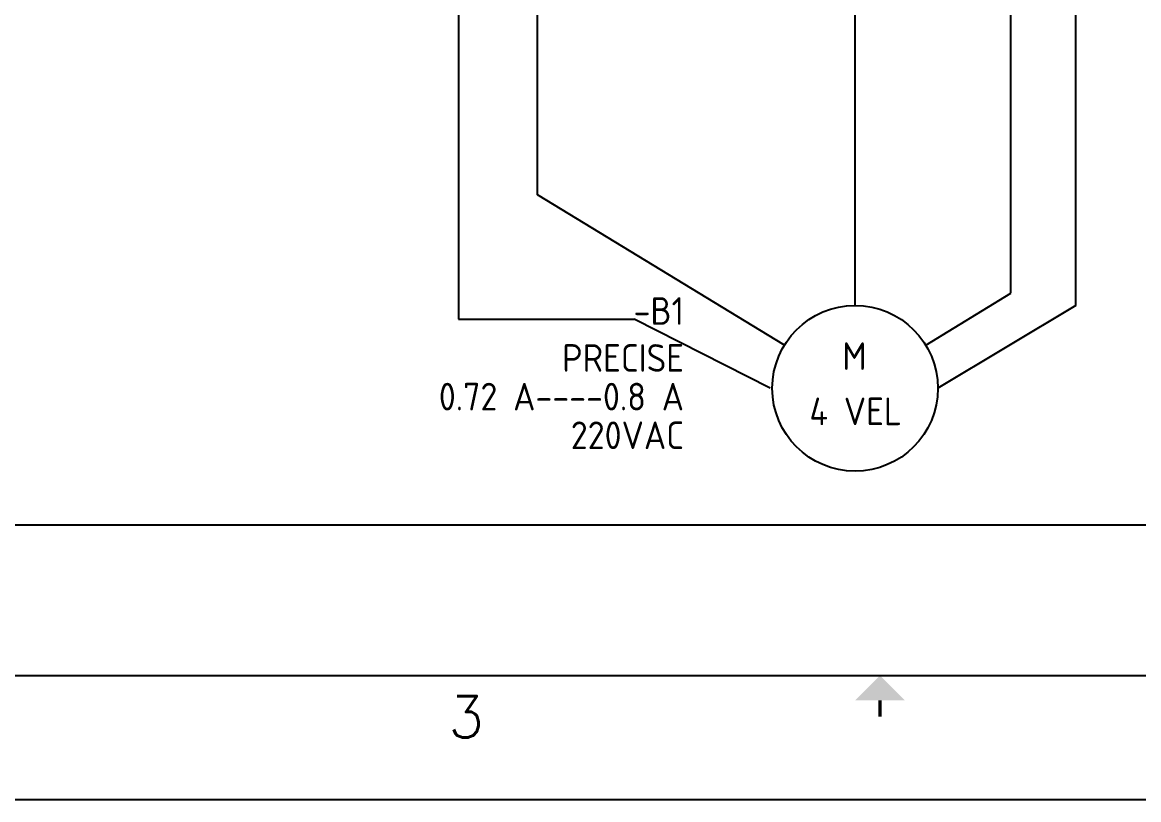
# Model space of a CAD drawing. Header units: inches. Extents: x -8 to 631, y 1 to 481.
# Drawn here: x 160.1 to 362.4, y 1.1 to 141.9 of the extents above; entities that cross this region are included whole.
import ezdxf
from ezdxf.enums import TextEntityAlignment as Align

# ---------------------------------------------------------------- set-up
doc = ezdxf.new("R2010")
doc.units = ezdxf.units.IN
doc.header["$MEASUREMENT"] = 0
for name, color, linetype in [('BLK_12_THHN', 7, 'Continuous'), ('DESC', 150, 'Continuous'), ('MISC', 7, 'Continuous'), ('RED_14_THHN', 20, 'Continuous'), ('SYMS', 7, 'Continuous'), ('TAGS', 150, 'Continuous'), ('Title Block', 7, 'Continuous'), ('Viewport', 7, 'Continuous'), ('WHT_12_THHN', 7, 'Continuous'), ('YEL_14_THHN', 2, 'Continuous')]:
    doc.layers.add(name, color=color, linetype=linetype)
doc.styles.add('Roman', font='romans')
doc.styles.add('WD_IEC', font='ISOCP2.shx', dxfattribs={"width": 0.9, "height": 4})

# ---------------------------------------------------------------- blocks, each defined once
blk = doc.blocks.new('ANSI_border_C')
at = {"layer": 'Title Block'}
for p, q in [((0.5, 0.75), (20.5, 0.75)), ((0, 0), (21, 0))]:
    blk.add_line(p, q, dxfattribs=at)
at = {"layer": 'Title Block', "const_width": 0.02}
blk.add_lwpolyline([(10.5, 0.5), (10.5, 0.6)], dxfattribs=at)
at = {"layer": 'Title Block'}
blk.add_solid([(10.35, 0.6), (10.65, 0.6), (10.5, 0.75)], dxfattribs=at)
at = {"layer": 'Title Block', "style": 'Roman'}
blk.add_text('3', height=0.25, dxfattribs=at).set_placement((8, 0.5), align=Align.MIDDLE_CENTER)
blk = doc.blocks.new('VMO14')
blk.add_line((20, 7.5), (7.5, 0))
blk.add_circle((0, 0), 7.5)
at = {"style": 'WD_IEC'}
for tag, p in [('INST', (-15.5, 12.75)), ('LOC', (-15.5, 9.25)), ('TAG1', (-15.5, 5.75)), ('DESC1', (-15.5, 1.5)), ('DESC2', (-15.5, -2)), ('DESC3', (-15.5, -5.5)), ('RATING1', (-15.5, -9)), ('RATING2', (-15.5, -12.5)), ('RATING3', (-15.5, -16))]:
    blk.add_attdef(tag, text='', height=2.5, dxfattribs=at).set_placement(p, align=Align.RIGHT)
blk.add_attdef('TERM02', (-0.81, 7.4), '', height=2, rotation=90, dxfattribs=at)
at = {"style": 'WD_IEC', "flags": 1}
for tag, p, height in [('MFG', (22.75, 9), 1.5), ('X2TERM02', (0, 7.5), 0.32), ('X2TERM04', (20, 7.5), 0.32), ('CAT', (22.75, 6.5), 1.5), ('X0TERM01', (-6.4, 3.9), 0.32), ('X0TERM03', (6.4, 3.9), 0.32), ('X4LINK', (-7.5, 0), 0.32), ('X1LINK', (7.5, 0), 0.32), ('ASSYCODE', (1, -9), 1), ('FAMILY', (1, -10.5), 1), ('CATDESC', (1, -12), 1)]:
    blk.add_attdef(tag, p, '', height=height, dxfattribs=at)
at = {"style": 'WD_IEC'}
for tag, p in [('TERM04', (19, 10)), ('TERM01', (-7.47, 4.61)), ('TERM03', (9.66, 4.61))]:
    blk.add_attdef(tag, text='', height=2, rotation=90, dxfattribs=at).set_placement(p, align=Align.RIGHT)
for tag, p in [('M', (-0.06, 1.67)), ('3~', (0.05, -3.33))]:
    blk.add_attdef(tag, text='', height=2.5, dxfattribs=at).set_placement(p, align=Align.CENTER)
at = {"lineweight": 15, "style": 'WD_IEC'}
blk.add_attdef('XREF', text='', height=2.5, dxfattribs=at).set_placement((-15.5, -19.5), align=Align.RIGHT)

msp = doc.modelspace()

# ---------------------------------------------------------------- linework, layer by layer
msp.add_line((295.67, 75.6), (271.02, 88.12))
at = {"layer": 'BLK_12_THHN'}
msp.add_line((351.03, 90.6), (351.03, 188.38), dxfattribs=at)
at = {"layer": 'RED_14_THHN', "color": 5}
for p, q in [((253.5, 110.66), (253.5, 188.38)), ((298.22, 83.4), (253.5, 110.66))]:
    msp.add_line(p, q, dxfattribs=at)
at = {"layer": 'WHT_12_THHN'}
for p, q in [((239.14, 188.38), (239.14, 88.12)), ((239.14, 88.12), (271.02, 88.12)), ((149.84, 50.89), (402.94, 50.89))]:
    msp.add_line(p, q, dxfattribs=at)
at = {"layer": 'YEL_14_THHN'}
msp.add_line((311.03, 90.6), (311.03, 188.38), dxfattribs=at)
at = {"layer": 'YEL_14_THHN', "color": 1}
for p, q in [((339.25, 92.8), (339.25, 188.38)), ((323.84, 83.4), (339.25, 92.8))]:
    msp.add_line(p, q, dxfattribs=at)

# ---------------------------------------------------------------- block references
at = {"layer": 'SYMS'}
ref = msp.add_blockref('VMO14', (311.03, 75.6), dxfattribs=dict(at, xscale=2, yscale=2, zscale=2))
ref.add_attrib('M', 'M', dxfattribs={"layer": 'MISC', "height": 5, "style": 'WD_IEC'}).set_placement((310.91, 78.93), align=Align.CENTER)
ref.add_attrib('3~', '4 VEL', dxfattribs={"layer": 'MISC', "height": 5, "style": 'WD_IEC'}).set_placement((311.12, 68.93), align=Align.CENTER)
ref.add_attrib('DESC3', '220VAC', dxfattribs={"layer": 'DESC', "height": 5, "style": 'WD_IEC'}).set_placement((280.03, 64.6), align=Align.RIGHT)
ref.add_attrib('DESC2', '0.72 A----0.8 A', dxfattribs={"layer": 'DESC', "height": 5, "style": 'WD_IEC'}).set_placement((280.03, 71.6), align=Align.RIGHT)
ref.add_attrib('DESC1', 'PRECISE', dxfattribs={"layer": 'DESC', "height": 5, "style": 'WD_IEC'}).set_placement((280.03, 78.6), align=Align.RIGHT)
ref.add_attrib('TAG1', '-B1', dxfattribs={"layer": 'TAGS', "height": 5, "style": 'WD_IEC'}).set_placement((280.03, 87.1), align=Align.RIGHT)
at = {"layer": 'Viewport', "xscale": 30, "yscale": 30, "zscale": 30}
msp.add_blockref('ANSI_border_C', (0.54, 1.13), dxfattribs=at)

doc.saveas('drawing.dxf')
